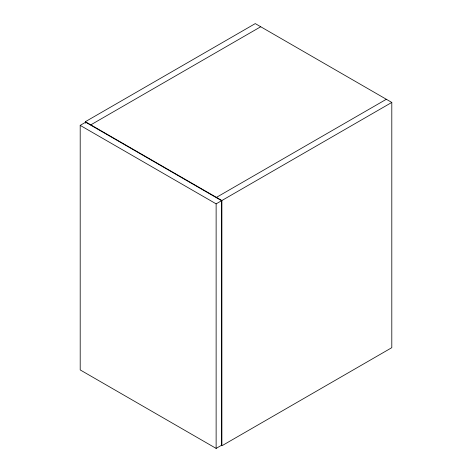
<?xml version="1.0" encoding="UTF-8"?>
<svg xmlns="http://www.w3.org/2000/svg" width="472" height="472" viewBox="0 0 472 472"><rect width="100%" height="100%" fill="white"/><g stroke="black" fill="none" stroke-linecap="round" stroke-linejoin="round"><path stroke-width="0.71" d="M85.355 123.168L85.355 121.699L255.269 23.6L391.801 102.43L391.801 347.675L221.893 445.774L221.893 200.523L391.801 102.43M80.199 125.375L85.656 122.224L221.586 200.7L221.586 445.249L216.129 448.4L80.199 369.924L80.199 125.375L216.129 203.851L221.586 200.7M90.819 124.85L260.727 26.751M216.43 197.373L386.344 99.273M85.355 121.699L221.893 200.523M216.129 203.851L216.129 448.4"/></g></svg>
